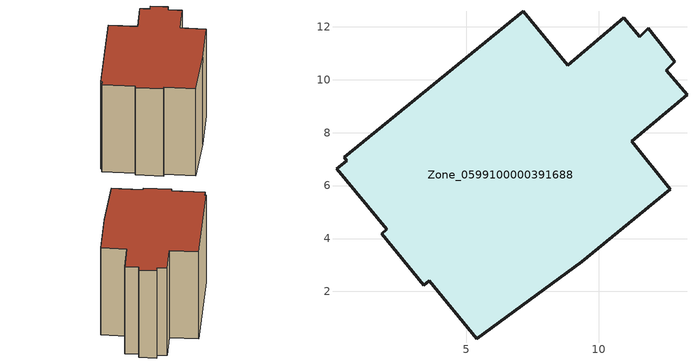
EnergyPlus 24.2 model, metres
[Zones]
Zone_0599100000391688
 floor ground (C_G): 5.4,0.22 3.6,2.4 3.4,2.24 1.8,4.19 2,4.35 0.1,6.63 0.48,6.95 0.39,7.07 7.16,12.58 8.83,10.55 10.95,12.35 11.56,11.63 11.88,11.94 12.88,10.67 12.55,10.36 13.34,9.44 11.25,7.68 12.71,5.87 9.37,3.12 z0
 wall outside (C_F): 1.8,4.19 3.4,2.24 3.6,2.4 5.4,0.22 9.37,3.12 12.71,5.87 11.25,7.68 13.34,9.44 12.55,10.36 12.88,10.67 11.88,11.94 11.56,11.63 10.95,12.35 8.83,10.55 7.16,12.58 0.39,7.07 0.48,6.95 0.1,6.63 2,4.35 1.8,4.19 z0:9.37
 roof outside (C_R): 9.37,3.12 12.71,5.87 11.25,7.68 13.34,9.44 12.55,10.36 12.88,10.67 11.88,11.94 11.56,11.63 10.95,12.35 8.83,10.55 7.16,12.58 0.39,7.07 0.48,6.95 0.1,6.63 2,4.35 1.8,4.19 3.4,2.24 3.6,2.4 5.4,0.22 z9.37
[BUILDING]
Pand.0599100000391688: North Axis=0; Terrain=City; Loads Convergence Tolerance Value=0.04; Temperature Convergence Tolerance Value=0.4; Solar Distribution=FullExterior; Maximum Number of Warmup Days=25; Minimum Number of Warmup Days=1
[Site:Location]
Rotterdam.The.Hague.AP_ZH_NLD Design_Conditions: Latitude=51.96; Longitude=4.45; Time Zone=1; Elevation=-4.5
[SITE:GROUNDTEMPERATURE:BUILDINGSURFACE]
18, 18, 18, 18, 18, 18, 18, 18, 18, 18, 18, 18
[MATERIAL] Thermal Absorptance=0.9; Solar Absorptance=0.7; Visible Absorptance=0.7
Name | Roughness | Thickness | Conductivity | Density | Specific Heat
G.TI.1946 | MediumSmooth | 0.15 | 1 | 540 | 1210
F.TI.1946 | Rough | 0.3 | 0.857143 | 1920 | 840
R.TI.1946 | MediumRough | 0.2 | 0.1 | 1500 | 1000
[CONSTRUCTION]
C_G: G.TI.1946
C_F: F.TI.1946
C_R: R.TI.1946
[ZONE]
Zone_0599100000391688: Type=1; Multiplier=1; Ceiling Height=Autocalculate; Volume=Autocalculate; Floor Area=autocalculate; Part of Total Floor Area=Yes
[ZONEINFILTRATION:DESIGNFLOWRATE]
Infil_Zone_0599100000391688: Zone or ZoneList or Space or SpaceList=Zone_0599100000391688; Schedule=AlwaysOn; Design Flow Rate Calculation Method=Flow/Area; Flow Rate per Floor Area=0.003; Constant Term Coefficient=1; Temperature Term Coefficient=0; Velocity Term Coefficient=0; Velocity Squared Term Coefficient=0
[HVACTEMPLATE:ZONE:IDEALLOADSAIRSYSTEM]
Zone_0599100000391688: Maximum Heating Supply Air Temperature=50; Minimum Cooling Supply Air Temperature=13; Maximum Heating Supply Air Humidity Ratio=0.0156; Minimum Cooling Supply Air Humidity Ratio=0.0077; Heating Limit=NoLimit; Cooling Limit=NoLimit; Dehumidification Control Type=ConstantSensibleHeatRatio; Cooling Sensible Heat Ratio=0.7; Dehumidification Setpoint=60; Humidification Control Type=None; Humidification Setpoint=30; Outdoor Air Method=None; Outdoor Air Flow Rate per Person=0.00944; Outdoor Air Flow Rate per Zone Floor Area=0; Outdoor Air Flow Rate per Zone=0; Demand Controlled Ventilation Type=None; Outdoor Air Economizer Type=NoEconomizer; Heat Recovery Type=None; Sensible Heat Recovery Effectiveness=0.7; Latent Heat Recovery Effectiveness=0.65
[ZONECONTROL:THERMOSTAT]
ThermostatControl_Zone_0599100000391688: Zone or ZoneList=Zone_0599100000391688; Control Type Schedule=DualSetpointControlType; Control 1=Thermostat_Zone_0599100000391688; Temperature Difference Between Cutout And Setpoint=0
[THERMOSTATSETPOINT:DUALSETPOINT]
Thermostat_Zone_0599100000391688: Heating Setpoint Temperature Schedule=HeatingSetpoint_Zone_0599100000391688; Cooling Setpoint Temperature Schedule=CoolingSetpoint_Zone_0599100000391688
[SCHEDULE:COMPACT]
HeatingSetpoint_Zone_0599100000391688: Through: 12/31, For: AllDays, Until: 24:00, 21
CoolingSetpoint_Zone_0599100000391688: Through: 12/31, For: AllDays, Until: 24:00, 24
DualSetpointControlType: Through: 12/31, For: AllDays, Until: 24:00, 4
AlwaysOn: Through: 12/31, For: AllDays, Until: 24:00, 1
